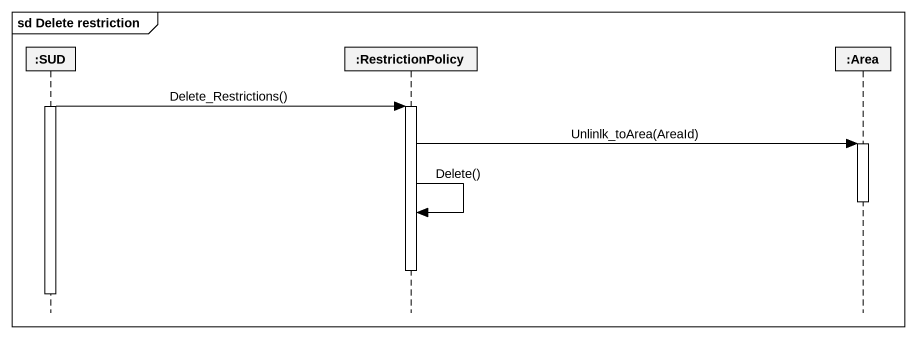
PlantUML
@startuml
mainframe sd Delete restriction
hide footbox
participant ":SUD" as SUD
participant ":RestrictionPolicy" as RestrictionPolicy
participant ":Area" as Area

activate SUD
SUD -> RestrictionPolicy : Delete_Restrictions()
activate RestrictionPolicy
RestrictionPolicy -> Area : Unlinlk_toArea(AreaId)
activate Area
deactivate Area
RestrictionPolicy -> RestrictionPolicy : Delete()
deactivate RestrictionPolicy
deactivate SUD
@enduml
